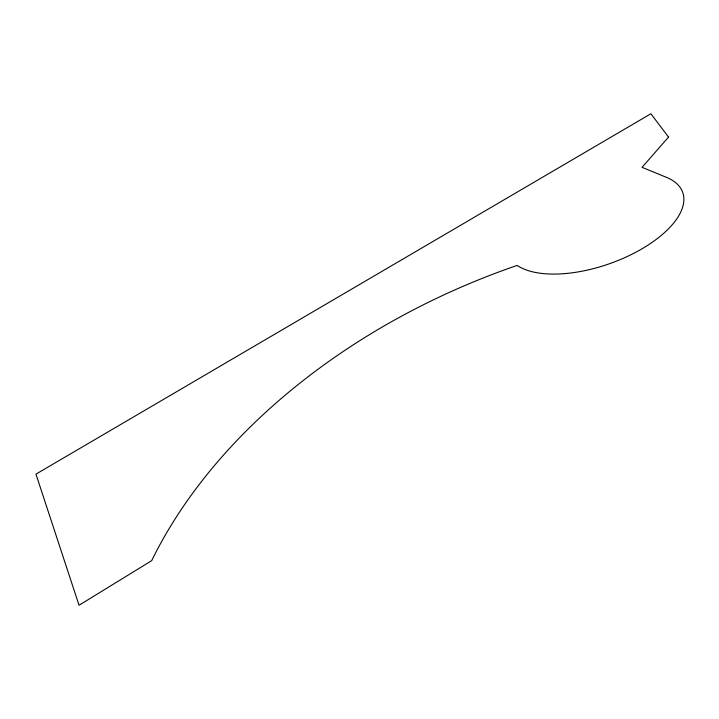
<?xml version="1.0" encoding="UTF-8"?>
<svg xmlns="http://www.w3.org/2000/svg" width="719" height="719" viewBox="0 0 719 719"><rect width="100%" height="100%" fill="white"/><g stroke="black" fill="none" stroke-linecap="round" stroke-linejoin="round"><path stroke-width="1.08" d="M668.553 137.086L642.049 167.329L664.796 176.667A92.643 42.897 -19.4 0 1 643.757 247.758A92.643 42.897 -19.4 0 1 517.168 265.41A521.778 356.507 -20.8 0 0 151.7 560.649L79.045 605.245L35.95 474.145L650.884 113.755L668.553 137.086"/></g></svg>
